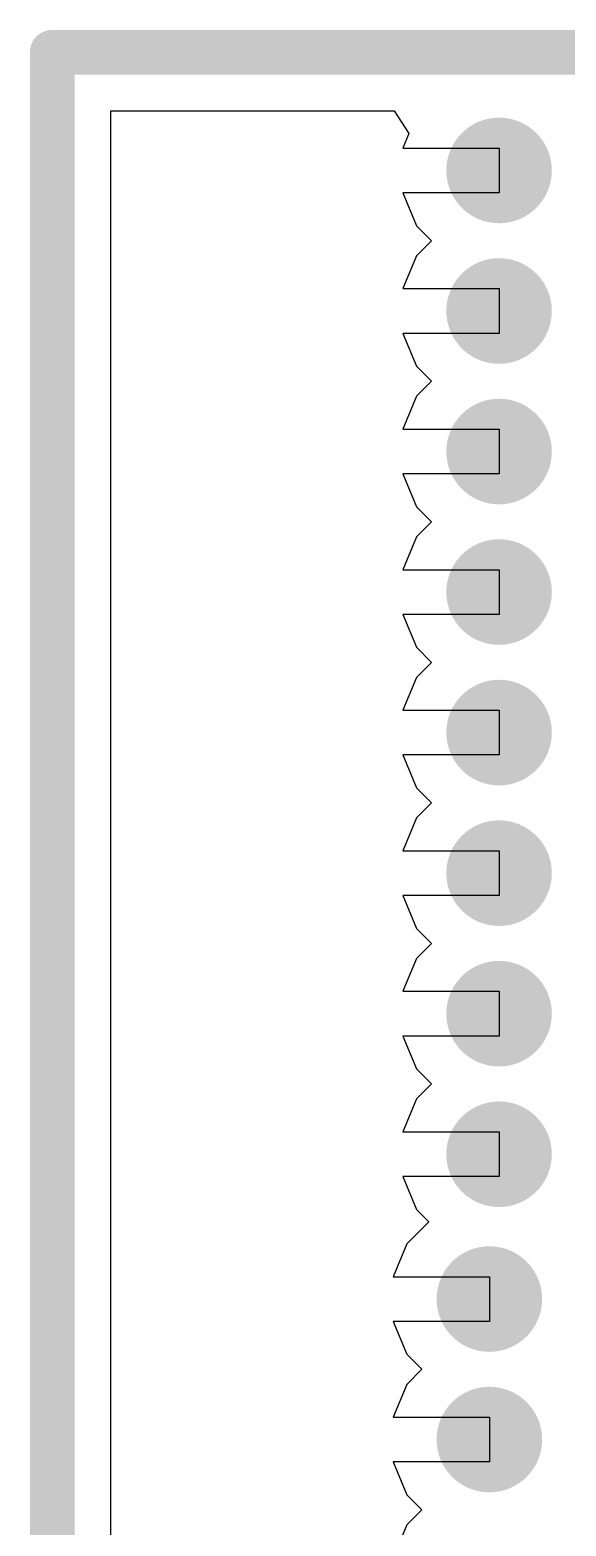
# Model space of a CAD drawing. Header units: inches. Extents: x 1.37 to 4.6, y 1.74 to 5.29.
# Drawn here: x 1.375 to 1.495, y 4.7154 to 5.05 of the extents above; entities that cross this region are included whole.
import ezdxf

# ---------------------------------------------------------------- set-up
doc = ezdxf.new("R2010")
doc.units = ezdxf.units.IN
doc.header["$MEASUREMENT"] = 0
for name, color, linetype in [('BottomLayer', 5, 'Continuous'), ('KeepOutLayer', 6, 'Continuous'), ('TopLayer', 1, 'Continuous'), ('ViaHoleLayer', 16, 'Continuous')]:
    doc.layers.add(name, color=color, linetype=linetype)

msp = doc.modelspace()

# ---------------------------------------------------------------- hatches: boundary and pattern name
at = {"layer": 'BottomLayer'}
h = msp.add_hatch(color=5, dxfattribs=at)
edge = h.paths.add_edge_path()
edge.add_arc((1.48, 5.01857), 0.01181, 0, 360)
h = msp.add_hatch(color=5, dxfattribs=at)
edge = h.paths.add_edge_path()
edge.add_arc((1.48, 4.98714), 0.01181, 0, 360)
h = msp.add_hatch(color=5, dxfattribs=at)
edge = h.paths.add_edge_path()
edge.add_arc((1.48, 4.95571), 0.01181, 0, 360)
h = msp.add_hatch(color=5, dxfattribs=at)
edge = h.paths.add_edge_path()
edge.add_arc((1.48, 4.92429), 0.01181, 0, 360)
h = msp.add_hatch(color=5, dxfattribs=at)
edge = h.paths.add_edge_path()
edge.add_arc((1.48, 4.89286), 0.01181, 0, 360)
h = msp.add_hatch(color=5, dxfattribs=at)
edge = h.paths.add_edge_path()
edge.add_arc((1.48, 4.86143), 0.01181, 0, 360)
h = msp.add_hatch(color=5, dxfattribs=at)
edge = h.paths.add_edge_path()
edge.add_arc((1.48, 4.83), 0.01181, 0, 360)
h = msp.add_hatch(color=5, dxfattribs=at)
edge = h.paths.add_edge_path()
edge.add_arc((1.48, 4.79857), 0.01181, 0, 360)
h = msp.add_hatch(color=5, dxfattribs=at)
edge = h.paths.add_edge_path()
edge.add_arc((1.47783, 4.76618), 0.01181, 0, 360)
h = msp.add_hatch(color=5, dxfattribs=at)
edge = h.paths.add_edge_path()
edge.add_arc((1.47783, 4.73476), 0.01181, 0, 360)
at = {"layer": 'TopLayer'}
h = msp.add_hatch(color=1, dxfattribs=at)
edge = h.paths.add_edge_path()
edge.add_arc((1.48, 5.01857), 0.01181, 0, 360)
h = msp.add_hatch(color=1, dxfattribs=at)
edge = h.paths.add_edge_path()
edge.add_arc((1.48, 4.98714), 0.01181, 0, 360)
h = msp.add_hatch(color=1, dxfattribs=at)
edge = h.paths.add_edge_path()
edge.add_arc((1.48, 4.95571), 0.01181, 0, 360)
h = msp.add_hatch(color=1, dxfattribs=at)
edge = h.paths.add_edge_path()
edge.add_arc((1.48, 4.92429), 0.01181, 0, 360)
h = msp.add_hatch(color=1, dxfattribs=at)
edge = h.paths.add_edge_path()
edge.add_arc((1.48, 4.89286), 0.01181, 0, 360)
h = msp.add_hatch(color=1, dxfattribs=at)
edge = h.paths.add_edge_path()
edge.add_arc((1.48, 4.86143), 0.01181, 0, 360)
h = msp.add_hatch(color=1, dxfattribs=at)
edge = h.paths.add_edge_path()
edge.add_arc((1.48, 4.83), 0.01181, 0, 360)
h = msp.add_hatch(color=1, dxfattribs=at)
edge = h.paths.add_edge_path()
edge.add_arc((1.48, 4.79857), 0.01181, 0, 360)
h = msp.add_hatch(color=1, dxfattribs=at)
edge = h.paths.add_edge_path()
edge.add_arc((1.47783, 4.76618), 0.01181, 0, 360)
h = msp.add_hatch(color=1, dxfattribs=at)
edge = h.paths.add_edge_path()
edge.add_arc((1.47783, 4.73476), 0.01181, 0, 360)
at = {"layer": 'ViaHoleLayer'}
h = msp.add_hatch(color=16, dxfattribs=at)
edge = h.paths.add_edge_path()
edge.add_arc((1.48, 5.01857), 0.00591, 0, 360)
h = msp.add_hatch(color=16, dxfattribs=at)
edge = h.paths.add_edge_path()
edge.add_arc((1.48, 4.98714), 0.00591, 0, 360)
h = msp.add_hatch(color=16, dxfattribs=at)
edge = h.paths.add_edge_path()
edge.add_arc((1.48, 4.95571), 0.00591, 0, 360)
h = msp.add_hatch(color=16, dxfattribs=at)
edge = h.paths.add_edge_path()
edge.add_arc((1.48, 4.92429), 0.00591, 0, 360)
h = msp.add_hatch(color=16, dxfattribs=at)
edge = h.paths.add_edge_path()
edge.add_arc((1.48, 4.89286), 0.00591, 0, 360)
h = msp.add_hatch(color=16, dxfattribs=at)
edge = h.paths.add_edge_path()
edge.add_arc((1.48, 4.86143), 0.00591, 0, 360)
h = msp.add_hatch(color=16, dxfattribs=at)
edge = h.paths.add_edge_path()
edge.add_arc((1.48, 4.83), 0.00591, 0, 360)
h = msp.add_hatch(color=16, dxfattribs=at)
edge = h.paths.add_edge_path()
edge.add_arc((1.48, 4.79857), 0.00591, 0, 360)
h = msp.add_hatch(color=16, dxfattribs=at)
edge = h.paths.add_edge_path()
edge.add_arc((1.47783, 4.76618), 0.00591, 0, 360)
h = msp.add_hatch(color=16, dxfattribs=at)
edge = h.paths.add_edge_path()
edge.add_arc((1.47783, 4.73476), 0.00591, 0, 360)

# ---------------------------------------------------------------- linework, layer by layer
at = {"layer": 'BottomLayer'}
for p, q in [((1.39313, 1.75813), (1.39313, 5.03187)), ((1.39313, 5.03187), (1.45649, 5.03187)), ((1.45649, 5.03187), (1.45983, 5.02687)), ((1.45983, 5.02687), (1.45846, 5.02357)), ((1.45846, 5.02357), (1.48, 5.02357)), ((1.48, 5.02357), (1.48, 5.01357)), ((1.48, 5.01357), (1.45846, 5.01357)), ((1.45846, 5.01357), (1.46151, 5.00622)), ((1.46151, 5.00622), (1.46487, 5.00286)), ((1.46487, 5.00286), (1.46151, 4.9995)), ((1.46151, 4.9995), (1.45846, 4.99214)), ((1.45846, 4.99214), (1.48, 4.99214)), ((1.48, 4.99214), (1.48, 4.98214)), ((1.48, 4.98214), (1.45846, 4.98214)), ((1.45846, 4.98214), (1.46151, 4.97479)), ((1.46151, 4.97479), (1.46487, 4.97143)), ((1.46487, 4.97143), (1.46151, 4.96807)), ((1.46151, 4.96807), (1.45846, 4.96071)), ((1.45846, 4.96071), (1.48, 4.96071)), ((1.48, 4.96071), (1.48, 4.95071)), ((1.48, 4.95071), (1.45846, 4.95071)), ((1.45846, 4.95071), (1.46151, 4.94336)), ((1.46151, 4.94336), (1.46487, 4.94)), ((1.46487, 4.94), (1.46151, 4.93664)), ((1.46151, 4.93664), (1.45846, 4.92929)), ((1.45846, 4.92929), (1.48, 4.92929)), ((1.48, 4.92929), (1.48, 4.91929)), ((1.48, 4.91929), (1.45846, 4.91929)), ((1.45846, 4.91929), (1.46151, 4.91193)), ((1.46151, 4.91193), (1.46487, 4.90857)), ((1.46487, 4.90857), (1.46151, 4.90521)), ((1.46151, 4.90521), (1.45846, 4.89786)), ((1.45846, 4.89786), (1.48, 4.89786)), ((1.48, 4.89786), (1.48, 4.88786)), ((1.48, 4.88786), (1.45846, 4.88786)), ((1.45846, 4.88786), (1.46151, 4.8805)), ((1.46151, 4.8805), (1.46487, 4.87714)), ((1.46487, 4.87714), (1.46151, 4.87378)), ((1.46151, 4.87378), (1.45846, 4.86643)), ((1.45846, 4.86643), (1.48, 4.86643)), ((1.48, 4.86643), (1.48, 4.85643)), ((1.48, 4.85643), (1.45846, 4.85643)), ((1.45846, 4.85643), (1.46151, 4.84907)), ((1.46151, 4.84907), (1.46487, 4.84571)), ((1.46487, 4.84571), (1.46151, 4.84235)), ((1.46151, 4.84235), (1.45846, 4.835)), ((1.45846, 4.835), (1.48, 4.835)), ((1.48, 4.835), (1.48, 4.825)), ((1.48, 4.825), (1.45846, 4.825)), ((1.45846, 4.825), (1.46151, 4.81765)), ((1.46151, 4.81765), (1.46487, 4.81429)), ((1.46487, 4.81429), (1.46151, 4.81093)), ((1.46151, 4.81093), (1.45846, 4.80357)), ((1.45846, 4.80357), (1.48, 4.80357)), ((1.48, 4.80357), (1.48, 4.79357)), ((1.48, 4.79357), (1.45846, 4.79357)), ((1.45846, 4.79357), (1.46151, 4.78622)), ((1.46151, 4.78622), (1.46426, 4.78346)), ((1.46426, 4.78346), (1.45934, 4.77854)), ((1.45934, 4.77854), (1.45629, 4.77118)), ((1.45629, 4.77118), (1.47783, 4.77118)), ((1.47783, 4.77118), (1.47783, 4.76118)), ((1.47783, 4.76118), (1.45629, 4.76118)), ((1.45629, 4.76118), (1.45934, 4.75383)), ((1.45934, 4.75383), (1.4627, 4.75047)), ((1.4627, 4.75047), (1.45934, 4.74711)), ((1.45934, 4.74711), (1.45629, 4.73976)), ((1.45629, 4.73976), (1.47783, 4.73976)), ((1.47783, 4.73976), (1.47783, 4.72976)), ((1.47783, 4.72976), (1.45629, 4.72976)), ((1.45629, 4.72976), (1.45934, 4.7224)), ((1.45934, 4.7224), (1.4627, 4.71904)), ((1.4627, 4.71904), (1.45934, 4.71568)), ((1.45934, 4.71568), (1.45629, 4.70833))]:
    msp.add_line(p, q, dxfattribs=at)
at = {"layer": 'KeepOutLayer', "const_width": 0.01}
for points in [[(1.38, 5.045), (1.38, 1.745)], [(1.38, 5.045), (4.51, 5.045)]]:
    msp.add_lwpolyline(points, dxfattribs=at)
at = {"layer": 'KeepOutLayer', "const_width": 0.005}
msp.add_lwpolyline([(1.3775, 5.045, 1), (1.3825, 5.045, 1)], format="xyb", close=True, dxfattribs=at)
msp.add_lwpolyline([(1.3775, 5.045, 1), (1.3825, 5.045, 1)], format="xyb", close=True, dxfattribs=at)
at = {"layer": 'TopLayer'}
for p, q in [((1.39313, 1.75813), (1.39313, 5.03187)), ((1.39313, 5.03187), (1.45649, 5.03187)), ((1.45649, 5.03187), (1.45983, 5.02687)), ((1.45983, 5.02687), (1.45846, 5.02357)), ((1.45846, 5.02357), (1.48, 5.02357)), ((1.48, 5.02357), (1.48, 5.01357)), ((1.48, 5.01357), (1.45846, 5.01357)), ((1.45846, 5.01357), (1.46151, 5.00622)), ((1.46151, 5.00622), (1.46487, 5.00286)), ((1.46487, 5.00286), (1.46151, 4.9995)), ((1.46151, 4.9995), (1.45846, 4.99214)), ((1.45846, 4.99214), (1.48, 4.99214)), ((1.48, 4.99214), (1.48, 4.98214)), ((1.48, 4.98214), (1.45846, 4.98214)), ((1.45846, 4.98214), (1.46151, 4.97479)), ((1.46151, 4.97479), (1.46487, 4.97143)), ((1.46487, 4.97143), (1.46151, 4.96807)), ((1.46151, 4.96807), (1.45846, 4.96071)), ((1.45846, 4.96071), (1.48, 4.96071)), ((1.48, 4.96071), (1.48, 4.95071)), ((1.48, 4.95071), (1.45846, 4.95071)), ((1.45846, 4.95071), (1.46151, 4.94336)), ((1.46151, 4.94336), (1.46487, 4.94)), ((1.46487, 4.94), (1.46151, 4.93664)), ((1.46151, 4.93664), (1.45846, 4.92929)), ((1.45846, 4.92929), (1.48, 4.92929)), ((1.48, 4.92929), (1.48, 4.91929)), ((1.48, 4.91929), (1.45846, 4.91929)), ((1.45846, 4.91929), (1.46151, 4.91193)), ((1.46151, 4.91193), (1.46487, 4.90857)), ((1.46487, 4.90857), (1.46151, 4.90521)), ((1.46151, 4.90521), (1.45846, 4.89786)), ((1.45846, 4.89786), (1.48, 4.89786)), ((1.48, 4.89786), (1.48, 4.88786)), ((1.48, 4.88786), (1.45846, 4.88786)), ((1.45846, 4.88786), (1.46151, 4.8805)), ((1.46151, 4.8805), (1.46487, 4.87714)), ((1.46487, 4.87714), (1.46151, 4.87378)), ((1.46151, 4.87378), (1.45846, 4.86643)), ((1.45846, 4.86643), (1.48, 4.86643)), ((1.48, 4.86643), (1.48, 4.85643)), ((1.48, 4.85643), (1.45846, 4.85643)), ((1.45846, 4.85643), (1.46151, 4.84907)), ((1.46151, 4.84907), (1.46487, 4.84571)), ((1.46487, 4.84571), (1.46151, 4.84235)), ((1.46151, 4.84235), (1.45846, 4.835)), ((1.45846, 4.835), (1.48, 4.835)), ((1.48, 4.835), (1.48, 4.825)), ((1.48, 4.825), (1.45846, 4.825)), ((1.45846, 4.825), (1.46151, 4.81765)), ((1.46151, 4.81765), (1.46487, 4.81429)), ((1.46487, 4.81429), (1.46151, 4.81093)), ((1.46151, 4.81093), (1.45846, 4.80357)), ((1.45846, 4.80357), (1.48, 4.80357)), ((1.48, 4.80357), (1.48, 4.79357)), ((1.48, 4.79357), (1.45846, 4.79357)), ((1.45846, 4.79357), (1.46151, 4.78622)), ((1.46151, 4.78622), (1.46426, 4.78346)), ((1.46426, 4.78346), (1.45934, 4.77854)), ((1.45934, 4.77854), (1.45629, 4.77118)), ((1.45629, 4.77118), (1.47783, 4.77118)), ((1.47783, 4.77118), (1.47783, 4.76118)), ((1.47783, 4.76118), (1.45629, 4.76118)), ((1.45629, 4.76118), (1.45934, 4.75383)), ((1.45934, 4.75383), (1.4627, 4.75047)), ((1.4627, 4.75047), (1.45934, 4.74711)), ((1.45934, 4.74711), (1.45629, 4.73976)), ((1.45629, 4.73976), (1.47783, 4.73976)), ((1.47783, 4.73976), (1.47783, 4.72976)), ((1.47783, 4.72976), (1.45629, 4.72976)), ((1.45629, 4.72976), (1.45934, 4.7224)), ((1.45934, 4.7224), (1.4627, 4.71904)), ((1.4627, 4.71904), (1.45934, 4.71568)), ((1.45934, 4.71568), (1.45629, 4.70833))]:
    msp.add_line(p, q, dxfattribs=at)

doc.saveas('drawing.dxf')
